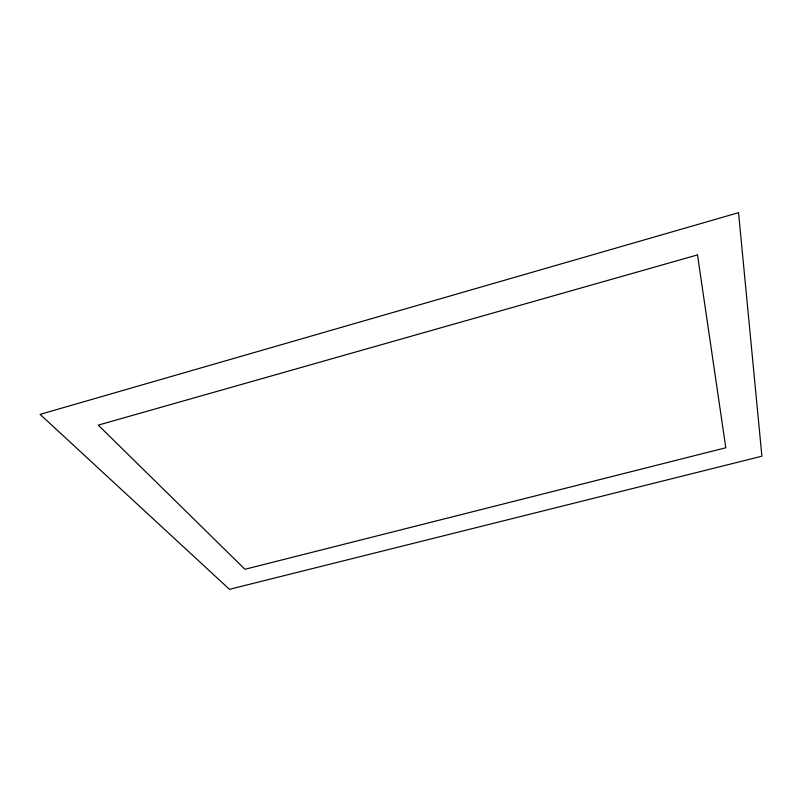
<?xml version="1.0" encoding="UTF-8"?>
<svg xmlns="http://www.w3.org/2000/svg" width="802" height="802" viewBox="0 0 802 802"><rect width="100%" height="100%" fill="white"/><g stroke="black" fill="none" stroke-linecap="round" stroke-linejoin="round"><path stroke-width="1.2" d="M738.552 212.68L40.1 414.373L229.462 589.32L761.9 456.218L738.552 212.68M697.509 254.916L98.255 425.12L244.941 569.28L725.8 447.757L697.509 254.916"/></g></svg>
